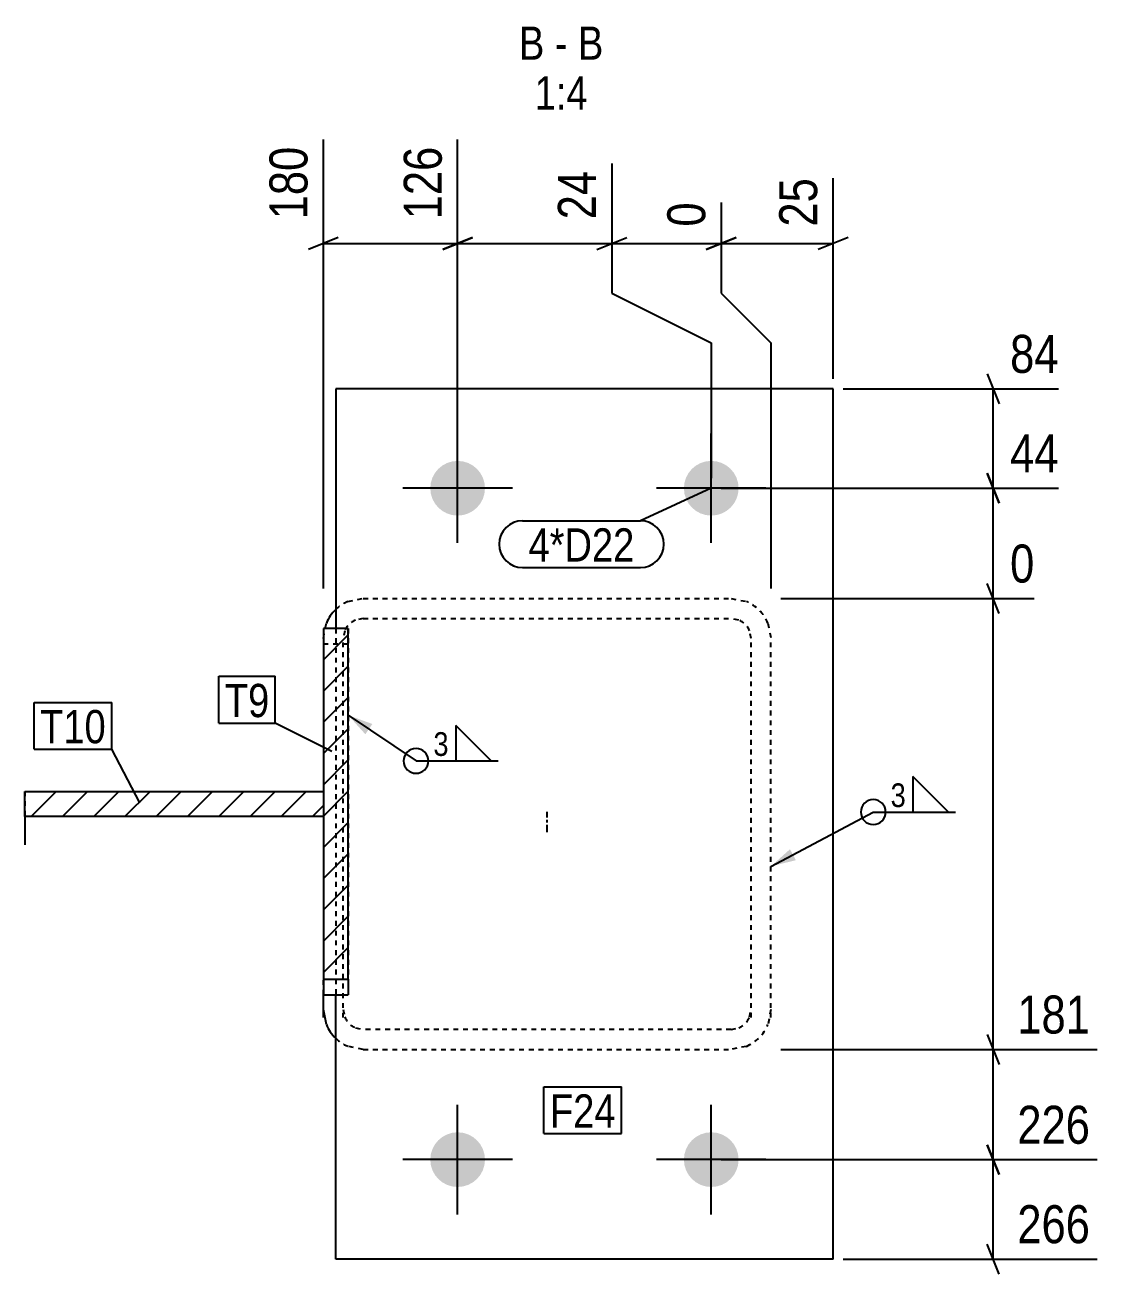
# Model space of a CAD drawing. Header units: millimetres. Extents: x 26 to 44344, y 8 to 1492.
# Drawn here: x 9600 to 10031, y 10 to 512 of the extents above; entities that cross this region are included whole.
import ezdxf

# ---------------------------------------------------------------- set-up
doc = ezdxf.new("R2010")
doc.units = ezdxf.units.MM
doc.linetypes.add('DXK_LINE_DOT2', pattern=[3.9198, 1.9599, -1.9599])
doc.linetypes.add('DXK_LINE_DOT3', pattern=[5.9187, 2.979, -0.9799, 0.9799, -0.9799])
for name, color, linetype in [('MÅLSÆTNING', 7, 'Continuous'), ('STÅL', 7, 'Continuous'), ('TEKST', 7, 'Continuous')]:
    doc.layers.add(name, color=color, linetype=linetype)
doc.styles.add('Arial Narrow', font='ARIALN.TTF', dxfattribs={"height": 0.2})

msp = doc.modelspace()

# ---------------------------------------------------------------- hatches: boundary and pattern name
at = {"layer": 'STÅL', "linetype": 'Continuous'}
for points in [[(9762.62, 325.6, -1), (9784.62, 325.6, -1)], [(9864.62, 325.6, -1), (9886.62, 325.6, -1)], [(9762.62, 55.6, -1), (9784.62, 55.6, -1)], [(9864.62, 55.6, -1), (9886.62, 55.6, -1)]]:
    msp.add_hatch(color=96, dxfattribs=at).paths.add_polyline_path(points)
h = msp.add_hatch(dxfattribs=at)
h.set_pattern_fill('', scale=2.8, style=0, pattern_type=0)
h.set_pattern_definition([(45, (9719.617, 269.188), (-6.2862, 6.2862), [])])
h.paths.add_polyline_path([(9729.62, 269.19), (9719.62, 269.19), (9719.62, 128.14), (9729.62, 128.14)])
h = msp.add_hatch(dxfattribs=at)
h.set_pattern_fill('', scale=2.8, style=0, pattern_type=0)
h.set_pattern_definition([(45, (9599.617, 203.7), (-6.2862, 6.2862), [])])
h.paths.add_polyline_path([(9719.62, 203.7), (9599.62, 203.7), (9599.62, 193.62), (9719.62, 193.62)])
at = {"layer": 'TEKST', "linetype": 'Continuous'}
for points in [[(9736.52, 226.65), (9729.62, 234.3), (9739.31, 230.8)], [(9909.62, 176.02), (9899.62, 173.54), (9907.28, 180.44)]]:
    msp.add_hatch(color=3, dxfattribs=at).paths.add_polyline_path(points)

# ---------------------------------------------------------------- linework, layer by layer
at = {"layer": 'MÅLSÆTNING', "color": 7, "linetype": 'Continuous'}
for p, q in [((9719.62, 285.28), (9719.62, 465.9)), ((9773.62, 329.6), (9773.62, 465.9)), ((9773.62, 329.6), (9773.62, 465.9)), ((9835.62, 456.15), (9835.62, 404.02)), ((9835.62, 456.15), (9835.62, 404.02)), ((9924.62, 369.6), (9924.62, 450.32)), ((9879.62, 440.57), (9879.62, 404.02)), ((9879.62, 440.57), (9879.62, 404.02)), ((9725.62, 426.42), (9713.62, 421.62)), ((9719.62, 424.02), (9773.62, 424.02)), ((9779.62, 426.42), (9767.62, 421.62)), ((9767.62, 421.62), (9779.62, 426.42)), ((9773.62, 424.02), (9835.62, 424.02)), ((9829.62, 421.62), (9841.62, 426.42)), ((9829.62, 421.62), (9841.62, 426.42)), ((9835.62, 424.02), (9879.62, 424.02)), ((9873.62, 421.62), (9885.62, 426.42)), ((9885.62, 426.42), (9873.62, 421.62)), ((9879.62, 424.02), (9924.62, 424.02)), ((9930.62, 426.42), (9918.62, 421.62)), ((9835.62, 404.02), (9875.62, 384.02)), ((9835.62, 404.02), (9875.62, 384.02)), ((9879.62, 404.02), (9899.62, 384.02)), ((9879.62, 404.02), (9899.62, 384.02)), ((9875.62, 384.02), (9875.62, 329.6)), ((9875.62, 384.02), (9875.62, 329.6)), ((9899.62, 384.02), (9899.62, 285.28)), ((9899.62, 384.02), (9899.62, 285.28)), ((9986.6, 371.6), (9991.4, 359.6)), ((9928.62, 365.6), (10015.3, 365.6)), ((9989, 325.6), (9989, 365.6)), ((9991.4, 319.6), (9986.6, 331.6)), ((9986.6, 331.6), (9991.4, 319.6)), ((9879.62, 325.6), (10015.3, 325.6)), ((9879.62, 325.6), (10015.3, 325.6)), ((9989, 281.28), (9989, 325.6)), ((9991.4, 275.28), (9986.6, 287.28)), ((9991.4, 275.28), (9986.6, 287.28)), ((9903.62, 281.28), (10005.55, 281.28)), ((9903.62, 281.28), (10005.55, 281.28)), ((9989, 99.92), (9989, 281.28)), ((9986.6, 105.92), (9991.4, 93.92)), ((9986.6, 105.92), (9991.4, 93.92)), ((9903.62, 99.92), (10030.88, 99.92)), ((9903.62, 99.92), (10030.88, 99.92)), ((9989, 55.6), (9989, 99.92)), ((9991.4, 49.6), (9986.6, 61.6)), ((9986.6, 61.6), (9991.4, 49.6)), ((9879.62, 55.6), (10030.88, 55.6)), ((9879.62, 55.6), (10030.88, 55.6)), ((9989, 15.6), (9989, 55.6)), ((9991.4, 9.6), (9986.6, 21.6)), ((9928.62, 15.6), (10030.88, 15.6))]:
    msp.add_line(p, q, dxfattribs=at)
at = {"layer": 'STÅL', "color": 2, "linetype": 'Continuous'}
for p, q in [((9724.62, 365.6), (9724.62, 269.19)), ((9924.62, 365.6), (9724.62, 365.6)), ((9924.62, 15.6), (9924.62, 365.6)), ((9720.41, 269.19), (9720.84, 271.32)), ((9729.62, 269.19), (9719.62, 269.19)), ((9719.62, 269.19), (9719.62, 128.14)), ((9729.62, 128.14), (9729.62, 269.19)), ((9599.62, 203.7), (9719.62, 203.7)), ((9599.62, 193.62), (9599.62, 203.7)), ((9719.62, 203.7), (9719.62, 193.62)), ((9599.62, 193.62), (9599.62, 182.22)), ((9719.62, 193.62), (9599.62, 193.62)), ((9719.62, 128.14), (9719.62, 121.92)), ((9719.62, 128.14), (9729.62, 128.14)), ((9729.62, 128.14), (9729.62, 121.92)), ((9719.62, 112.7), (9719.62, 121.92)), ((9719.62, 121.92), (9729.62, 121.92)), ((9724.62, 15.6), (9724.62, 121.92)), ((9720.84, 109.88), (9719.62, 116.04)), ((9924.62, 15.6), (9724.62, 15.6))]:
    msp.add_line(p, q, dxfattribs=at)
at = {"layer": 'STÅL', "color": 96, "linetype": 'Continuous'}
for p, q in [((9773.62, 303.6), (9773.62, 347.6)), ((9875.62, 303.6), (9875.62, 347.6)), ((9795.62, 325.6), (9751.62, 325.6)), ((9897.62, 325.6), (9853.62, 325.6)), ((9773.62, 33.6), (9773.62, 77.6)), ((9875.62, 33.6), (9875.62, 77.6)), ((9795.62, 55.6), (9751.62, 55.6)), ((9897.62, 55.6), (9853.62, 55.6))]:
    msp.add_line(p, q, dxfattribs=at)
at = {"layer": 'STÅL', "color": 7, "linetype": 'DXK_LINE_DOT2'}
for p, q in [((9729.49, 280.05), (9735.62, 281.28)), ((9735.62, 281.28), (9883.62, 281.28)), ((9883.62, 281.28), (9889.74, 280.05)), ((9735.62, 273.22), (9732.56, 272.6)), ((9735.62, 273.22), (9883.62, 273.22)), ((9886.68, 272.6), (9883.62, 273.22)), ((9898.4, 271.32), (9899.62, 265.16)), ((9719.62, 265.16), (9720.41, 269.19)), ((9719.62, 269.19), (9719.62, 128.14)), ((9724.62, 269.19), (9724.62, 121.92)), ((9728.23, 268.24), (9727.62, 265.16)), ((9729.62, 269.19), (9729.62, 128.14)), ((9891.62, 265.16), (9891.01, 268.24)), ((9719.62, 262.97), (9729.62, 262.97)), ((9727.62, 112.7), (9727.62, 265.16)), ((9891.62, 112.7), (9891.62, 265.16)), ((9899.62, 112.7), (9899.62, 265.16)), ((9599.62, 203.7), (9599.62, 193.62)), ((9719.62, 121.92), (9719.62, 128.14)), ((9727.62, 116.04), (9728.23, 112.96)), ((9891.01, 112.96), (9891.62, 116.04)), ((9899.62, 116.04), (9898.4, 109.88)), ((9732.56, 108.6), (9735.62, 107.98)), ((9883.62, 107.98), (9735.62, 107.98)), ((9883.62, 107.98), (9886.68, 108.6)), ((9735.62, 99.92), (9729.49, 101.15)), ((9889.74, 101.15), (9883.62, 99.92)), ((9735.62, 99.92), (9883.62, 99.92))]:
    msp.add_line(p, q, dxfattribs=at)
at = {"layer": 'STÅL', "color": 7, "linetype": 'DXK_LINE_DOT3'}
msp.add_line((9809.62, 187.26), (9809.62, 195.47), dxfattribs=at)
at = {"layer": 'STÅL', "color": 2, "linetype": 'Continuous'}
for centre, start, end in [((9735.7, 265.23), 133.8526, 157.7138), ((9735.7, 115.97), 202.2862, 226.1474)]:
    msp.add_arc(centre, 16.06, start, end, dxfattribs=at)
at = {"layer": 'STÅL', "color": 7, "linetype": 'DXK_LINE_DOT2'}
for centre, radius, start, end in [((9735.7, 265.23), 16.06, 112.7149, 133.8526), ((9883.54, 265.23), 16.06, 22.2862, 67.2851), ((9735.66, 265.19), 8.03, 112.7149, 157.7138), ((9883.58, 265.19), 8.03, 22.2862, 67.2851), ((9735.66, 116.01), 8.03, 202.2862, 247.2851), ((9883.58, 116.01), 8.03, 292.7149, 337.7138), ((9883.54, 115.97), 16.06, 292.7149, 337.7138), ((9735.7, 115.97), 16.06, 226.1474, 247.2851)]:
    msp.add_arc(centre, radius, start, end, dxfattribs=at)
at = {"layer": 'TEKST', "color": 3, "linetype": 'Continuous'}
for p, q in [((9729.62, 234.3), (9756.88, 215.96)), ((9899.62, 173.54), (9940.76, 195.38))]:
    msp.add_line(p, q, dxfattribs=at)
for centre in [(9756.88, 215.96), (9940.76, 195.38)]:
    msp.add_arc(centre, 5, 90, 270, dxfattribs=at)

# ---------------------------------------------------------------- wipeouts: each hides what was drawn before it
at = {"color": 0, "linetype": 'Continuous'}
for points, layer in [([(9716.42, 466.19), (9694.02, 466.19), (9694.02, 430.54), (9716.42, 430.54)], 'MÅLSÆTNING'), ([(9770.42, 466.19), (9748.02, 466.19), (9748.02, 430.54), (9770.42, 430.54)], 'MÅLSÆTNING'), ([(9832.42, 456.44), (9810.02, 456.44), (9810.02, 430.54), (9832.42, 430.54)], 'MÅLSÆTNING'), ([(10031.16, 103.12), (10031.16, 125.52), (9995.51, 125.52), (9995.51, 103.12)], 'MÅLSÆTNING'), ([(10031.16, 58.8), (10031.16, 81.2), (9995.51, 81.2), (9995.51, 58.8)], 'MÅLSÆTNING'), ([(10031.16, 18.8), (10031.16, 41.2), (9995.51, 41.2), (9995.51, 18.8)], 'MÅLSÆTNING'), ([(9808.5, 497.9), (9808.5, 511.9), (9798.27, 511.9), (9798.27, 497.9)], 'TEKST'), ([(9817.8, 497.9), (9817.8, 511.9), (9812.7, 511.9), (9812.7, 497.9)], 'TEKST'), ([(9832.22, 497.9), (9832.22, 511.9), (9822, 511.9), (9822, 497.9)], 'TEKST'), ([(9825.91, 477.9), (9825.91, 491.9), (9804.58, 491.9), (9804.58, 477.9)], 'TEKST')]:
    msp.add_wipeout(points, dxfattribs=at).dxf.layer = layer
at = {"color": 0}
for points in [[(9844.75, 296.12), (9844.75, 310.12), (9802.12, 310.12), (9802.12, 296.12)], [(9697.88, 233.56), (9697.88, 247.56), (9679.99, 247.56), (9679.99, 233.56)], [(9632.12, 223.05), (9632.12, 237.05), (9605.7, 237.05), (9605.7, 223.05)], [(9770.78, 217.16), (9770.78, 228.76), (9763.08, 228.76), (9763.08, 217.16)], [(9954.65, 196.58), (9954.65, 208.18), (9946.96, 208.18), (9946.96, 196.58)], [(9837.17, 68.49), (9837.17, 82.49), (9810.74, 82.49), (9810.74, 68.49)]]:
    msp.add_wipeout(points, dxfattribs=at).dxf.layer = 'TEKST'

# ---------------------------------------------------------------- next in the draw order: linework, layer by layer
at = {"layer": 'TEKST', "color": 3, "linetype": 'Continuous'}
for p, q in [((9787.12, 215.96), (9772.83, 230.25)), ((9772.83, 230.25), (9772.83, 215.96)), ((9756.88, 215.96), (9789.98, 215.96)), ((9772.83, 215.96), (9787.12, 215.96)), ((9971, 195.38), (9956.71, 209.67)), ((9956.71, 209.67), (9956.71, 195.38)), ((9940.76, 195.38), (9973.85, 195.38)), ((9956.71, 195.38), (9971, 195.38))]:
    msp.add_line(p, q, dxfattribs=at)
for centre in [(9756.88, 215.96), (9940.76, 195.38)]:
    msp.add_arc(centre, 5, 270, 90, dxfattribs=at)

# ---------------------------------------------------------------- next in the draw order: texts
at = {"layer": 'MÅLSÆTNING', "color": 3, "linetype": 'Continuous', "style": 'Arial Narrow'}
for s, p in [('180', (9713.22, 433.74)), ('126', (9767.22, 433.74)), ('24', (9829.22, 433.74))]:
    msp.add_text(s, height=15.271, rotation=90.0002, dxfattribs=at).set_placement(p)
for s, p in [('181', (9998.71, 106.32)), ('226', (9998.71, 62)), ('266', (9998.71, 22))]:
    msp.add_text(s, height=15.271, dxfattribs=at).set_placement(p)
at = {"layer": 'TEKST', "color": 3, "linetype": 'Continuous', "style": 'Arial Narrow'}
for s, height, p in [('B', 13.36, (9798.27, 497.9)), ('B', 13.36, (9822, 497.9)), ('-', 13.36, (9812.7, 497.9)), ('1:4', 13.362, (9804.58, 477.9))]:
    msp.add_text(s, height=height, dxfattribs=at).set_placement(p)
at = {"layer": 'TEKST', "color": 3, "style": 'Arial Narrow'}
for p in [(9763.88, 217.96), (9947.76, 197.38)]:
    msp.add_text('3', height=9.54, dxfattribs=at).set_placement(p)

# ---------------------------------------------------------------- next in the draw order: wipeouts: each hides what was drawn before it
at = {"color": 0, "linetype": 'Continuous'}
for points in [[(9921.42, 453.52), (9899.02, 453.52), (9899.02, 427.62), (9921.42, 427.62)], [(9876.42, 443.77), (9854.02, 443.77), (9854.02, 427.62), (9876.42, 427.62)], [(10018.5, 368.8), (10018.5, 391.2), (9992.6, 391.2), (9992.6, 368.8)], [(10018.5, 328.8), (10018.5, 351.2), (9992.6, 351.2), (9992.6, 328.8)], [(10008.75, 284.48), (10008.75, 306.88), (9992.6, 306.88), (9992.6, 284.48)]]:
    msp.add_wipeout(points, dxfattribs=at).dxf.layer = 'MÅLSÆTNING'
at = {"color": 0}
for points in [[(9844.75, 296.12), (9844.75, 310.12), (9802.12, 310.12), (9802.12, 296.12)], [(9697.88, 233.56), (9697.88, 247.56), (9679.99, 247.56), (9679.99, 233.56)], [(9632.12, 223.05), (9632.12, 237.05), (9605.7, 237.05), (9605.7, 223.05)], [(9837.17, 68.49), (9837.17, 82.49), (9810.74, 82.49), (9810.74, 68.49)]]:
    msp.add_wipeout(points, dxfattribs=at).dxf.layer = 'TEKST'

# ---------------------------------------------------------------- next in the draw order: linework, layer by layer
at = {"layer": 'TEKST', "color": 7, "linetype": 'Continuous'}
for p, q in [((9875.62, 325.6), (9847.15, 312.52)), ((9799.72, 312.52), (9847.15, 312.52)), ((9799.72, 293.72), (9847.15, 293.72)), ((9677.59, 249.96), (9700.28, 249.96)), ((9677.59, 231.16), (9677.59, 249.96)), ((9700.28, 231.16), (9700.28, 249.96)), ((9603.3, 239.45), (9634.52, 239.45)), ((9603.3, 220.65), (9603.3, 239.45)), ((9634.52, 220.65), (9634.52, 239.45)), ((9677.59, 231.16), (9700.28, 231.16)), ((9722.96, 219.75), (9700.28, 231.16)), ((9603.3, 220.65), (9634.52, 220.65)), ((9645.79, 199.13), (9634.52, 220.65)), ((9808.34, 84.89), (9839.57, 84.89)), ((9808.34, 66.09), (9808.34, 84.89)), ((9839.57, 66.09), (9839.57, 84.89)), ((9808.34, 66.09), (9839.57, 66.09))]:
    msp.add_line(p, q, dxfattribs=at)
for centre, start, end in [((9799.72, 303.12), 90, 270), ((9847.15, 303.12), 270, 90)]:
    msp.add_arc(centre, 9.4, start, end, dxfattribs=at)

# ---------------------------------------------------------------- next in the draw order: texts
at = {"layer": 'MÅLSÆTNING', "color": 3, "linetype": 'Continuous', "style": 'Arial Narrow'}
for s, height, p in [('25', 15.271, (9918.22, 430.82)), ('0', 15.27, (9873.22, 430.82))]:
    msp.add_text(s, height=height, rotation=90.0002, dxfattribs=at).set_placement(p)
for s, height, p in [('84', 15.271, (9995.8, 372)), ('44', 15.271, (9995.8, 332)), ('0', 15.27, (9995.8, 287.68))]:
    msp.add_text(s, height=height, dxfattribs=at).set_placement(p)
at = {"layer": 'TEKST', "color": 3, "style": 'Arial Narrow'}
for s, p in [('4*D22', (9802.12, 296.12)), ('T9', (9679.99, 233.56)), ('T10', (9605.7, 223.05)), ('F24', (9810.74, 68.49))]:
    msp.add_text(s, height=13.362, dxfattribs=at).set_placement(p)

doc.saveas('drawing.dxf')
